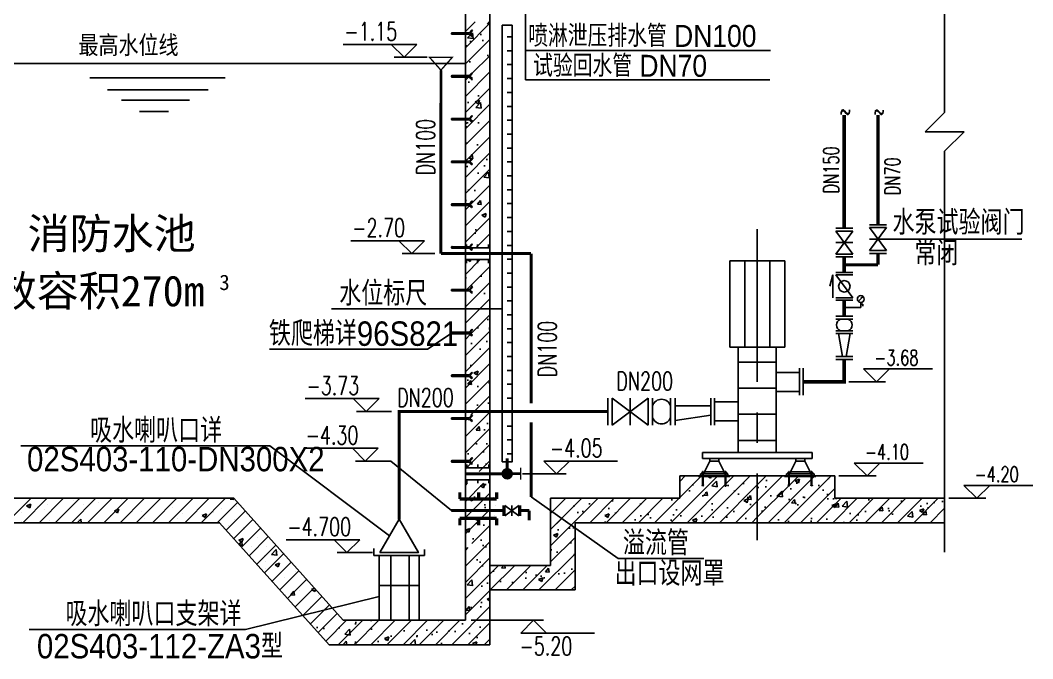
# Model space of a CAD drawing. Extents: x -1920 to 40080, y 2127 to 31827.
# Drawn here: x 19117 to 27404, y 21580 to 26805 of the extents above; entities that cross this region are included whole.
import ezdxf

# ---------------------------------------------------------------- set-up
doc = ezdxf.new("R2010")
doc.units = 0
doc.header["$LTSCALE"] = 1000
for name, pattern in [('ACAD_ISO04W100', [30.5, 24, -3, 0.5, -3]), ('ACAD_ISO05W100', [33, 24, -3, 0, -3, 0, -3]), ('CENTER', [2, 1.25, -0.25, 0.25, -0.25]), ('CONTINOUS', [0])]:
    doc.linetypes.add(name, pattern=pattern)
for name, color, linetype in [('-JJJ-DG', 3, 'Continuous'), ('0STXT标注', 3, 'Continuous'), ('0SX消火栓', 1, 'ACAD_ISO04W100'), ('0标高', 3, 'Continuous'), ('0管径', 2, 'Continuous'), ('0细线', 8, 'Continuous'), ('0附件', 2, 'Continuous'), ('AXIS_EV', 4, 'Continuous'), ('CENTER', 151, 'CENTER'), ('CTXT', 2, 'Continuous'), ('CXHS', 6, 'ACAD_ISO04W100'), ('CZP', 30, 'ACAD_ISO05W100'), ('PUB_TEXT', 7, 'Continuous'), ('W_FU', 7, 'Continuous'), ('WALL', 9, 'Continuous'), ('WP_G', 3, 'Continuous'), ('WP_G_PJ', 7, 'Continuous'), ('WP_P_PJ', 7, 'Continuous'), ('WW_PJ', 7, 'Continuous'), ('ZP', 7, 'Continuous')]:
    doc.layers.add(name, color=color, linetype=linetype)
doc.styles.add('BZ', font='romant.shx', dxfattribs={"width": 0.7, "bigfont": 'hztxt.shx'})
doc.styles.add('HZ', font='txt.shx', dxfattribs={"width": 0.6, "bigfont": 'hztxt.shx'})
doc.styles.add('ROMANT', font='romant.shx', dxfattribs={"width": 0.7, "height": 300})
doc.styles.get("Standard").update_dxf_attribs({"font": 'gbenor.shx', "bigfont": 'gbcbig.shx'})
doc.styles.add('TYDXXD', font='sltxt.shx', dxfattribs={"width": 0.8, "bigfont": 'hztxt.shx'})
doc.styles.add('TYHT', font='simhei.ttf', dxfattribs={"width": 0.7})
doc.styles.add('黑体', font='simhei.ttf')
pattern_1 = [(45, (-285279.71, -140524.85), (-66.29126, 66.29126), [])]
pattern_2 = [(50, (-285279.7, -140524.85), (358.6301, -31.37607), [37.5, -412.5]), (355, (-285279.7, -140524.85), (-69.37567, 376.09607), [30, -330]), (100.4514, (-285249.82, -140527.46), (289.2547, 344.71977), [31.8701, -350.57106]), (46.1842, (-285279.7, -140424.85), (533.6205, -82.7595), [56.25, -618.75]), (96.6356, (-285235.24, -140431.75), (467.33135, 487.0589), [47.80514, -525.8565]), (351.1842, (-285279.7, -140424.85), (467.331, 487.0593), [45, -495]), (21, (-285229.7, -140449.85), (298.45353, -201.30945), [37.5, -412.5]), (326, (-285229.7, -140449.85), (121.65767, 362.57502), [30, -330]), (71.4514, (-285204.83, -140466.62), (420.1113, 161.26525), [31.8701, -350.57106]), (37.5, (-285279.7, -140524.85), (6.079928, 166.446927), [0, -326, 0, -335, 0, -331.25]), (7.5, (-285279.7, -140524.85), (131.53477, 197.20586), [0, -191, 0, -318.5, 0, -126.25]), (327.5, (-285391.2, -140524.85), (266.91122, -11.277436), [0, -125, 0, -390, 0, -517.5]), (317.5, (-285441.2, -140524.85), (291.59308, 50.05249), [0, -162.5, 0, -259, 0, -367.5])]

# ---------------------------------------------------------------- blocks, each defined once
blk = doc.blocks.new('$PS017_1')
at = {"const_width": 15}
blk.add_lwpolyline([(-125, 500), (125, 500), (0, 359)], close=True, dxfattribs=at)
at = {"const_width": 30}
blk.add_lwpolyline([(0, 359), (0, 0)], dxfattribs=at)
for tag in ['UNIT', 'WHAT', 'SPEC']:
    blk.add_attdef(tag, (0, 0), '', height=0.001)

msp = doc.modelspace()

# ---------------------------------------------------------------- hatches: boundary and pattern name
h = msp.add_hatch()
h.set_pattern_fill('ANSI31', color=256, scale=750, style=0)
h.set_pattern_definition(pattern_1)
h.paths.add_polyline_path([(22960.2, 26792.1), (22760.2, 26792.1), (22760.2, 26702.1), (22791.3, 26702.1), (22812.4, 26725.9), (22819.4, 26718.9), (22796.9, 26695.7), (22818, 26678.1), (22810.3, 26671.8), (22791.3, 26689.6), (22760.2, 26689.6), (22760.2, 26352.1), (22791.3, 26352.1), (22812.4, 26375.9), (22819.4, 26368.9), (22796.9, 26345.7), (22818, 26328.1), (22810.3, 26321.8), (22791.3, 26339.6), (22760.2, 26339.6), (22760.2, 26002.1), (22791.3, 26002.1), (22812.4, 26025.9), (22819.4, 26018.9), (22796.9, 25995.7), (22818, 25978.1), (22810.3, 25971.8), (22791.3, 25989.6), (22760.2, 25989.6), (22760.2, 25652.1), (22791.3, 25652.1), (22812.4, 25675.9), (22819.4, 25668.9), (22796.9, 25645.7), (22818, 25628.1), (22810.3, 25621.8), (22791.3, 25639.6), (22760.2, 25639.6), (22760.2, 25302.1), (22791.3, 25302.1), (22812.4, 25325.9), (22819.4, 25318.9), (22796.9, 25295.7), (22818, 25278.1), (22810.3, 25271.8), (22791.3, 25289.6), (22760.2, 25289.6), (22760.2, 24952.1), (22791.3, 24952.1), (22812.4, 24975.9), (22819.4, 24968.9), (22796.9, 24945.7), (22800.5, 24942.7), (22960.2, 24942.7)])
h = msp.add_hatch()
h.set_pattern_fill('AR-CONC', color=256, scale=50, style=0)
h.set_pattern_definition(pattern_2)
h.paths.add_polyline_path([(22960.2, 26792.1), (22760.2, 26792.1), (22760.2, 26702.1), (22791.3, 26702.1), (22812.4, 26725.9), (22819.4, 26718.9), (22796.9, 26695.7), (22818, 26678.1), (22810.3, 26671.8), (22791.3, 26689.6), (22760.2, 26689.6), (22760.2, 26352.1), (22791.3, 26352.1), (22812.4, 26375.9), (22819.4, 26368.9), (22796.9, 26345.7), (22818, 26328.1), (22810.3, 26321.8), (22791.3, 26339.6), (22760.2, 26339.6), (22760.2, 26002.1), (22791.3, 26002.1), (22812.4, 26025.9), (22819.4, 26018.9), (22796.9, 25995.7), (22818, 25978.1), (22810.3, 25971.8), (22791.3, 25989.6), (22760.2, 25989.6), (22760.2, 25652.1), (22791.3, 25652.1), (22812.4, 25675.9), (22819.4, 25668.9), (22796.9, 25645.7), (22818, 25628.1), (22810.3, 25621.8), (22791.3, 25639.6), (22760.2, 25639.6), (22760.2, 25302.1), (22791.3, 25302.1), (22812.4, 25325.9), (22819.4, 25318.9), (22796.9, 25295.7), (22818, 25278.1), (22810.3, 25271.8), (22791.3, 25289.6), (22760.2, 25289.6), (22760.2, 24952.1), (22791.3, 24952.1), (22812.4, 24975.9), (22819.4, 24968.9), (22796.9, 24945.7), (22800.5, 24942.7), (22960.2, 24942.7)])
h = msp.add_hatch()
h.set_pattern_fill('ANSI31', color=256, scale=750, style=0)
h.set_pattern_definition(pattern_1)
h.paths.add_polyline_path([(22960.2, 24846.1), (22760.2, 24846.1), (22760.2, 24602.1), (22791.3, 24602.1), (22812.4, 24625.9), (22819.4, 24618.9), (22796.9, 24595.7), (22818, 24578.1), (22810.3, 24571.8), (22791.3, 24589.6), (22760.2, 24589.6), (22760.2, 24443.6), (22960.2, 24443.6)])
h = msp.add_hatch()
h.set_pattern_fill('AR-CONC', color=256, scale=50, style=0)
h.set_pattern_definition(pattern_2)
h.paths.add_polyline_path([(22960.2, 24846.1), (22760.2, 24846.1), (22760.2, 24602.1), (22791.3, 24602.1), (22812.4, 24625.9), (22819.4, 24618.9), (22796.9, 24595.7), (22818, 24578.1), (22810.3, 24571.8), (22791.3, 24589.6), (22760.2, 24589.6), (22760.2, 24443.6), (22960.2, 24443.6)])
h = msp.add_hatch()
h.set_pattern_fill('ANSI31', color=256, scale=750, style=0)
h.set_pattern_definition(pattern_1)
h.paths.add_polyline_path([(22960.2, 24443.6), (22760.2, 24443.6), (22760.2, 24252.1), (22791.3, 24252.1), (22812.4, 24275.9), (22819.4, 24268.9), (22796.9, 24245.7), (22818, 24228.1), (22810.3, 24221.8), (22791.3, 24239.6), (22760.2, 24239.6), (22760.2, 23902.1), (22791.3, 23902.1), (22812.4, 23925.9), (22819.4, 23918.9), (22796.9, 23895.7), (22818, 23878.1), (22810.3, 23871.8), (22791.3, 23889.6), (22760.2, 23889.6), (22760.2, 23575.9), (22812.4, 23575.9), (22812.4, 23575.9), (22812.4, 23575.9), (22960.2, 23575.9)])
h = msp.add_hatch()
h.set_pattern_fill('AR-CONC', color=256, scale=50, style=0)
h.set_pattern_definition(pattern_2)
h.paths.add_polyline_path([(22960.2, 24443.6), (22760.2, 24443.6), (22760.2, 24252.1), (22791.3, 24252.1), (22812.4, 24275.9), (22819.4, 24268.9), (22796.9, 24245.7), (22818, 24228.1), (22810.3, 24221.8), (22791.3, 24239.6), (22760.2, 24239.6), (22760.2, 23902.1), (22791.3, 23902.1), (22812.4, 23925.9), (22819.4, 23918.9), (22796.9, 23895.7), (22818, 23878.1), (22810.3, 23871.8), (22791.3, 23889.6), (22760.2, 23889.6), (22760.2, 23575.9), (22812.4, 23575.9), (22812.4, 23575.9), (22812.4, 23575.9), (22960.2, 23575.9)])
h = msp.add_hatch()
h.set_pattern_fill('ANSI31', color=256, scale=750, style=0)
h.set_pattern_definition(pattern_1)
h.paths.add_polyline_path([(22960.2, 23575.9), (22812.4, 23575.9), (22819.4, 23568.9), (22796.9, 23545.7), (22818, 23528.1), (22810.3, 23521.8), (22791.3, 23539.6), (22760.2, 23539.6), (22760.2, 23202.1), (22791.3, 23202.1), (22812.4, 23225.9), (22819.4, 23218.9), (22796.9, 23195.7), (22818, 23178.1), (22810.3, 23171.8), (22791.3, 23189.6), (22760.2, 23189.6), (22760.2, 23112.1), (22960.2, 23112.1)])
h = msp.add_hatch()
h.set_pattern_fill('AR-CONC', color=256, scale=50, style=0)
h.set_pattern_definition(pattern_2)
h.paths.add_polyline_path([(22960.2, 23575.9), (22812.4, 23575.9), (22819.4, 23568.9), (22796.9, 23545.7), (22818, 23528.1), (22810.3, 23521.8), (22791.3, 23539.6), (22760.2, 23539.6), (22760.2, 23202.1), (22791.3, 23202.1), (22812.4, 23225.9), (22819.4, 23218.9), (22796.9, 23195.7), (22818, 23178.1), (22810.3, 23171.8), (22791.3, 23189.6), (22760.2, 23189.6), (22760.2, 23112.1), (22960.2, 23112.1)])
h = msp.add_hatch()
h.set_pattern_fill('ANSI31', color=256, scale=750, style=0)
h.set_pattern_definition(pattern_1)
h.paths.add_polyline_path([(25149.2, 23075.9), (24909.3, 23075.9), (24909.3, 23075.7), (24892.4, 23075.7), (24892.4, 23002.2), (24898.2, 22997.6), (24896.2, 22994.1), (24890.6, 22998.6), (24884.5, 22993.7), (24882.3, 22997.3), (24887.4, 23001.4), (24887.4, 23072.4), (24707, 23072.4), (24707, 23001.4), (24712.1, 22997.3), (24709.9, 22993.7), (24703.8, 22998.6), (24698.2, 22994.1), (24696.2, 22997.6), (24702, 23002.2), (24702, 23075.7), (24684.8, 23075.7), (24684.8, 23075.9), (24514.7, 23075.9), (24514.7, 22893), (23457.8, 22893), (23457.8, 22616.6), (23657.8, 22419.6), (23657.8, 22693), (25149.2, 22693)])
h = msp.add_hatch()
h.set_pattern_fill('AR-CONC', color=256, scale=50, style=0)
h.set_pattern_definition(pattern_2)
h.paths.add_polyline_path([(25149.2, 23075.9), (24909.3, 23075.9), (24909.3, 23075.7), (24892.4, 23075.7), (24892.4, 23002.2), (24898.2, 22997.6), (24896.2, 22994.1), (24890.6, 22998.6), (24884.5, 22993.7), (24882.3, 22997.3), (24887.4, 23001.4), (24887.4, 23072.4), (24707, 23072.4), (24707, 23001.4), (24712.1, 22997.3), (24709.9, 22993.7), (24703.8, 22998.6), (24698.2, 22994.1), (24696.2, 22997.6), (24702, 23002.2), (24702, 23075.7), (24684.8, 23075.7), (24684.8, 23075.9), (24514.7, 23075.9), (24514.7, 22893), (23457.8, 22893), (23457.8, 22616.6), (23657.8, 22419.6), (23657.8, 22693), (25149.2, 22693)])
h = msp.add_hatch()
h.set_pattern_fill('ANSI31', color=256, scale=750, style=0)
h.set_pattern_definition(pattern_1)
h.paths.add_polyline_path([(26681.9, 22893), (26614.4, 22893), (25783.8, 22893), (25783.8, 23075.9), (25613.7, 23075.9), (25613.7, 23072.4), (25596.5, 23072.4), (25596.5, 23002.2), (25602.3, 22997.6), (25600.3, 22994.1), (25594.7, 22998.6), (25588.6, 22993.7), (25586.4, 22997.3), (25591.5, 23001.4), (25591.5, 23072.4), (25411, 23072.4), (25411, 23001.4), (25416.2, 22997.3), (25414, 22993.7), (25407.9, 22998.6), (25402.3, 22994.1), (25400.3, 22997.6), (25406.1, 23002.2), (25406.1, 23072.4), (25389.2, 23072.4), (25389.2, 23075.9), (25149.2, 23075.9), (25149.2, 22693), (26681.9, 22693)])
h = msp.add_hatch()
h.set_pattern_fill('AR-CONC', color=256, scale=50, style=0)
h.set_pattern_definition(pattern_2)
h.paths.add_polyline_path([(26681.9, 22893), (26614.4, 22893), (25783.8, 22893), (25783.8, 23075.9), (25613.7, 23075.9), (25613.7, 23072.4), (25596.5, 23072.4), (25596.5, 23002.2), (25602.3, 22997.6), (25600.3, 22994.1), (25594.7, 22998.6), (25588.6, 22993.7), (25586.4, 22997.3), (25591.5, 23001.4), (25591.5, 23072.4), (25411, 23072.4), (25411, 23001.4), (25416.2, 22997.3), (25414, 22993.7), (25407.9, 22998.6), (25402.3, 22994.1), (25400.3, 22997.6), (25406.1, 23002.2), (25406.1, 23072.4), (25389.2, 23072.4), (25389.2, 23075.9), (25149.2, 23075.9), (25149.2, 22693), (26681.9, 22693)])
h = msp.add_hatch()
h.set_pattern_fill('ANSI31', color=256, scale=750, style=0)
h.set_pattern_definition(pattern_1)
h.paths.add_polyline_path([(22960.2, 23015.6), (22760.2, 23015.6), (22760.2, 22852.1), (22790.5, 22852.1), (22811.6, 22875.9), (22818.6, 22868.9), (22796.1, 22845.7), (22817.2, 22828.1), (22809.4, 22821.8), (22790.5, 22839.6), (22760.2, 22839.6), (22760.2, 22502.1), (22789.7, 22502.1), (22810.7, 22525.9), (22817.8, 22518.9), (22795.3, 22495.7), (22816.4, 22478.1), (22808.6, 22471.8), (22789.7, 22489.6), (22760.2, 22489.6), (22760.2, 22152.1), (22788.8, 22152.1), (22809.9, 22175.9), (22816.9, 22168.9), (22794.4, 22145.7), (22815.5, 22128.1), (22807.8, 22121.8), (22788.8, 22139.6), (22760.2, 22139.6), (22760.2, 21895.1), (21760.2, 21895.1), (21715.3, 21945.1), (21501.8, 21854.3), (21644.7, 21695.1), (22960.2, 21695.1)])
h = msp.add_hatch()
h.set_pattern_fill('AR-CONC', color=256, scale=50, style=0)
h.set_pattern_definition(pattern_2)
h.paths.add_polyline_path([(22960.2, 23015.6), (22760.2, 23015.6), (22760.2, 22852.1), (22790.5, 22852.1), (22811.6, 22875.9), (22818.6, 22868.9), (22796.1, 22845.7), (22817.2, 22828.1), (22809.4, 22821.8), (22790.5, 22839.6), (22760.2, 22839.6), (22760.2, 22502.1), (22789.7, 22502.1), (22810.7, 22525.9), (22817.8, 22518.9), (22795.3, 22495.7), (22816.4, 22478.1), (22808.6, 22471.8), (22789.7, 22489.6), (22760.2, 22489.6), (22760.2, 22152.1), (22788.8, 22152.1), (22809.9, 22175.9), (22816.9, 22168.9), (22794.4, 22145.7), (22815.5, 22128.1), (22807.8, 22121.8), (22788.8, 22139.6), (22760.2, 22139.6), (22760.2, 21895.1), (21760.2, 21895.1), (21715.3, 21945.1), (21501.8, 21854.3), (21644.7, 21695.1), (22960.2, 21695.1)])
h = msp.add_hatch()
h.set_pattern_fill('ANSI31', color=256, scale=750, style=0)
h.set_pattern_definition(pattern_1)
h.paths.add_polyline_path([(23457.8, 22343.5), (22960.2, 22343.5), (22960.2, 22143.5), (23657.8, 22143.5), (23657.8, 22650.9), (23457.8, 22792)])
h = msp.add_hatch()
h.set_pattern_fill('AR-CONC', color=256, scale=50, style=0)
h.set_pattern_definition(pattern_2)
h.paths.add_polyline_path([(23457.8, 22343.5), (22960.2, 22343.5), (22960.2, 22143.5), (23657.8, 22143.5), (23657.8, 22650.9), (23457.8, 22792)])

# ---------------------------------------------------------------- linework, layer by layer
at = {"layer": '-JJJ-DG', "color": 2, "const_width": 13.5}
for points in [[(22770.1, 24971.9), (22770.1, 24942.7)], [(22770.1, 24942.7), (22950.1, 24942.7)], [(22860.1, 24971.9), (22860.1, 24942.7)], [(22950.1, 24971.9), (22950.1, 24942.7)], [(22770.1, 24816.9), (22770.1, 24846.1)], [(22770.1, 24846.1), (22950.1, 24846.1)], [(22860.1, 24816.9), (22860.1, 24846.1)], [(22950.1, 24816.9), (22950.1, 24846.1)], [(22772, 23170.5), (22772, 23141.2)], [(22952, 23141.2), (22772, 23141.2)], [(22862, 23170.5), (22862, 23141.2)], [(22952, 23170.5), (22952, 23141.2)], [(22772, 23015.5), (22772, 23044.7)], [(22952, 23044.7), (22772, 23044.7)], [(22862, 23015.5), (22862, 23044.7)], [(22952, 23015.5), (22952, 23044.7)]]:
    msp.add_lwpolyline(points, dxfattribs=at)
for p, q in [((26681.9, 26051.1), (26681.9, 28559.6)), ((26522.8, 25892), (26681.9, 26051.1)), ((26841, 25892), (26522.8, 25892)), ((26681.9, 25732.9), (26841, 25892)), ((26681.9, 22453.4), (26681.9, 25732.9)), ((22760.2, 24942.7), (22960.2, 24942.7)), ((22760.2, 24846.1), (22960.2, 24846.1)), ((25523.7, 23922.1), (25523.7, 23772.1)), ((22760.2, 23141.2), (22960.2, 23141.2)), ((22760.2, 23044.7), (22960.2, 23044.7)), ((19005.9, 22693), (19205.9, 22893)), ((19138.5, 22693), (19338.5, 22893)), ((19271.1, 22693), (19471.1, 22893)), ((19403.7, 22693), (19603.7, 22893)), ((19536.2, 22693), (19736.2, 22893)), ((19552.2, 22878.8), (19552.2, 22878.8)), ((19603.7, 22883.7), (19603.7, 22883.7)), ((19668.8, 22693), (19868.8, 22893)), ((19801.4, 22693), (20001.4, 22893)), ((19934, 22693), (20134, 22893)), ((19947.1, 22883), (19947.1, 22883)), ((20066.6, 22693), (20266.6, 22893)), ((20199.1, 22693), (20399.1, 22893)), ((20331.7, 22693), (20531.7, 22893)), ((20464.3, 22693), (20664.3, 22893)), ((20596.9, 22693), (20796.9, 22893)), ((20835.7, 22887.1), (20840.6, 22893)), ((20835.7, 22887.1), (20865.6, 22884.5)), ((20865.7, 22884.3), (20864.1, 22893)), ((19169.8, 22831.8), (19204.8, 22845.2)), ((19169.8, 22831.8), (19194.7, 22815)), ((19194.8, 22814.8), (19204.9, 22845)), ((19260.6, 22828.8), (19260.6, 22828.8)), ((19316.7, 22800), (19316.7, 22800)), ((19344.1, 22846.2), (19344.1, 22846.2)), ((19632.5, 22841.6), (19632.5, 22841.6)), ((19757.7, 22858), (19757.7, 22858)), ((19888.4, 22791.8), (19923.4, 22805.2)), ((19888.4, 22791.8), (19913.2, 22775)), ((19913.4, 22774.7), (19923.5, 22805)), ((20366.6, 22821.9), (20366.6, 22821.9)), ((20623.3, 22857.1), (20623.3, 22857.1)), ((20729.5, 22693), (20895.1, 22858.6)), ((20761.6, 22810.3), (20761.6, 22810.3)), ((20802.4, 22633.3), (20957.8, 22788.7)), ((20886.8, 22826.8), (20886.8, 22826.8)), ((19127.4, 22775.1), (19127.4, 22775.1)), ((19353.4, 22708.7), (19353.4, 22708.7)), ((19583.8, 22693), (19611.9, 22722.2)), ((19597.7, 22717.2), (19597.7, 22717.2)), ((19615.4, 22693), (19612, 22722)), ((19854.4, 22752.4), (19854.4, 22752.4)), ((20106.9, 22784.4), (20106.9, 22784.4)), ((20131.3, 22727.3), (20131.3, 22727.3)), ((20256.5, 22743.8), (20256.5, 22743.8)), ((20406.4, 22730.7), (20406.4, 22730.7)), ((20445.8, 22768.7), (20445.8, 22768.7)), ((20606.9, 22751.7), (20641.9, 22765.2)), ((20606.9, 22751.7), (20631.8, 22734.9)), ((20631.9, 22734.7), (20642.1, 22764.9)), ((20698, 22780.7), (20698, 22780.7)), ((20865.1, 22563.4), (21020.6, 22718.9)), ((20869.8, 22722.7), (20869.8, 22722.7)), ((19132.9, 22693), (19136, 22696.6)), ((19136.8, 22693), (19136.1, 22696.4)), ((19620.3, 22697.4), (19620.3, 22697.4)), ((20817.8, 22670.9), (20817.8, 22670.9)), ((20927.8, 22493.5), (21083.3, 22649)), ((20944.6, 22654.5), (20944.6, 22654.5)), ((20954.8, 22641), (20954.8, 22641)), ((20905.4, 22550.4), (20940.4, 22563.8)), ((20905.4, 22550.4), (20930.3, 22533.6)), ((20908.5, 22515.1), (20929.2, 22539.8)), ((20935.1, 22508.2), (20929.3, 22539.5)), ((20930.4, 22533.4), (20940.5, 22563.6)), ((20990.5, 22423.7), (21146, 22579.2)), ((21060.3, 22573.8), (21060.3, 22573.8)), ((21123.4, 22593.7), (21123.4, 22593.7)), ((20912.7, 22510.4), (20934.9, 22508.4)), ((21008.7, 22495.9), (21008.7, 22495.9)), ((21053.3, 22353.8), (21208.7, 22509.3)), ((21128.8, 22498.9), (21128.8, 22498.9)), ((21173.8, 22433.4), (21212.7, 22474)), ((21218.4, 22426.3), (21212.8, 22473.7)), ((22012.1, 22481.4), (22012.1, 22426.3)), ((22425.6, 22426.3), (22425.6, 22473.1)), ((21116, 22284), (21271.5, 22439.4)), ((21117.4, 22427.3), (21117.4, 22427.3)), ((21122.3, 22375.6), (21122.3, 22375.6)), ((21173.8, 22433.4), (21218.2, 22426.5)), ((22012.1, 22426.3), (22425.6, 22426.3)), ((22053.5, 22426.3), (22053.5, 21895.1)), ((22150, 22426.3), (22150, 21895.1)), ((22301.6, 22426.3), (22301.6, 21895.1)), ((22381.5, 22426.3), (22381.5, 21895.1)), ((21122.5, 22318.2), (21122.5, 22318.2)), ((21178.7, 22214.1), (21334.2, 22369.6)), ((21203.8, 22349.1), (21238.8, 22362.5)), ((21203.8, 22349.1), (21228.7, 22332.3)), ((21228.8, 22332.1), (21239, 22362.3)), ((21241.4, 22144.3), (21396.9, 22299.7)), ((21311.8, 22343.1), (21311.8, 22343.1)), ((21368, 22296), (21368, 22296)), ((21279.7, 22247.7), (21279.7, 22247.7)), ((21304.2, 22074.4), (21459.6, 22229.9)), ((21333.1, 22103.6), (21357.2, 22132.3)), ((21363.1, 22100.7), (21357.3, 22132.1)), ((21361.9, 22129.6), (21361.9, 22129.6)), ((21366.9, 22004.6), (21522.4, 22160)), ((21399.5, 22137.9), (21399.5, 22137.9)), ((21496.1, 22187.5), (21496.1, 22187.5)), ((21502.3, 22147.8), (21525.4, 22156.7)), ((21502.3, 22147.8), (21527.2, 22131)), ((21527.3, 22130.8), (21533.1, 22148.1)), ((22053.5, 22178.4), (22381.5, 22178.4)), ((21291.8, 22108.8), (21291.8, 22108.8)), ((21333.1, 22103.6), (21362.9, 22101)), ((21397.2, 22041.6), (21397.2, 22041.6)), ((21429.6, 21934.7), (21585.1, 22090.2)), ((21558.7, 22097.5), (21558.7, 22097.5)), ((21489.7, 22006.7), (21489.7, 22006.7)), ((21492.4, 21864.8), (21647.8, 22020.3)), ((21590.4, 21962.9), (21590.4, 21962.9)), ((21608.4, 21995.1), (21608.4, 21995.1)), ((21697.7, 21937.6), (21710.5, 21950.4))]:
    msp.add_line(p, q)
at = {"const_width": 46.9}
msp.add_lwpolyline([(23079.2, 23093.7, -1), (23126.1, 23093.7, -1)], format="xyb", close=True, dxfattribs=at)
for points, const_width in [([(23213.3, 23045), (23213.3, 23142.5)], 11.2), ([(23102.6, 23093.7), (23213.3, 23093.7)], 22.5)]:
    msp.add_lwpolyline(points, dxfattribs=dict(const_width=const_width))
msp.add_lwpolyline([(22061.4, 22449.2), (22375.8, 22449.2), (22218.6, 22721.5)], close=True)
at = {"layer": '0STXT标注', "color": 9}
for p, q in [((23253.1, 27241.2), (23253.1, 26316.5)), ((25257.1, 26558.5), (23253.1, 26558.5)), ((25251.4, 26316.5), (23253.1, 26316.5)), ((26207.8, 25014.2, 0), (27313.7, 25014.2, 0)), ((21665.6, 24443.6), (23061.5, 24443.6)), ((22651.3, 24245.9), (22449.3, 24113.8)), ((22449.3, 24113.8), (21156, 24113.8)), ((19122.6, 23321.8), (21160, 23321.8)), ((21160, 23321.8), (22140, 22585.4)), ((24011.1, 22401.6), (23298.2, 22904.6)), ((24011.1, 22401.6), (24710.7, 22401.6)), ((20961.3, 21820.7), (22053.5, 22089)), ((19191.7, 21820.7), (20961.3, 21820.7))]:
    msp.add_line(p, q, dxfattribs=at)
at = {"layer": '0SX消火栓', "linetype": 'Continuous', "ltscale": 0.04, "extrusion": (1.4405e-10, -1.09487e-09, 1), "const_width": 25, "elevation": 0}
for points in [[(23070.3, 22793), (22646.2, 22793)], [(23282.4, 22793), (23211.5, 22793)], [(23282.4, 22793), (23282.4, 22712)]]:
    msp.add_lwpolyline(points, dxfattribs=at)
at = {"layer": '0标高', "color": 2, "linetype": 'Continuous'}
for p, q in [((22363.4, 26607.4, 0), (21759, 26607.4, 0)), ((22258.1, 26502, 0), (22152.7, 26607.4, 0)), ((22258.1, 26502, 0), (22363.4, 26607.4, 0)), ((22427.1, 25000.5, 0), (21822.7, 25000.5, 0)), ((22321.7, 24895.2, 0), (22216.4, 25000.5, 0)), ((22321.7, 24895.2, 0), (22427.1, 25000.5, 0)), ((26019.5, 23952.5, 0), (26582.7, 23952.5, 0)), ((26124.8, 23847.1, 0), (26019.5, 23952.5, 0)), ((26124.8, 23847.1, 0), (26230.2, 23952.5, 0)), ((22053.9, 23708.4, 0), (21449.5, 23708.4, 0)), ((21948.5, 23603.1, 0), (21843.2, 23708.4, 0)), ((21948.5, 23603.1, 0), (22053.9, 23708.4, 0)), ((22046.8, 23303.5, 0), (21442.4, 23303.5, 0)), ((21941.5, 23198.2, 0), (21836.1, 23303.5, 0)), ((21941.5, 23198.2, 0), (22046.8, 23303.5, 0)), ((23401.2, 23198.3, 0), (24005.6, 23198.3, 0)), ((23506.5, 23093, 0), (23401.2, 23198.3, 0)), ((23506.5, 23093, 0), (23611.9, 23198.3, 0)), ((26047.6, 23075.9, 0), (25942.2, 23181.2, 0)), ((25942.2, 23181.2, 0), (26505.4, 23181.2, 0)), ((26047.6, 23075.9, 0), (26152.9, 23181.2, 0)), ((26840.3, 22998.3, 0), (27403.5, 22998.3, 0)), ((26945.7, 22893, 0), (26840.3, 22998.3, 0)), ((26945.7, 22893, 0), (27051, 22998.3, 0)), ((21896.7, 22554.6, 0), (21292.3, 22554.6, 0)), ((21791.3, 22449.3, 0), (21686, 22554.6, 0)), ((21791.3, 22449.3, 0), (21896.7, 22554.6, 0)), ((23318.6, 21895.1, 0), (23213.2, 21789.8, 0)), ((23318.6, 21895.1, 0), (23423.9, 21789.8, 0)), ((23213.2, 21789.8, 0), (23817.6, 21789.8, 0))]:
    msp.add_line(p, q, dxfattribs=at)
at = {"layer": '0标高', "color": 9}
for p, q in [((22447.3, 26502, 0), (22178.4, 26502, 0)), ((22510.9, 24895.2, 0), (22242, 24895.2, 0)), ((22156.9, 23603.1), (21868.8, 23603.1, 0)), ((22149.9, 23198.2, 0), (21861.8, 23198.2, 0)), ((22149.9, 23198.2, 0), (22646.2, 22793, 0)), ((23228, 23093), (23586.3, 23093, 0)), ((21999.7, 22449.2), (21711.6, 22449.2, 0)), ((22807.1, 21895.1), (23398.3, 21895.1, 0))]:
    msp.add_line(p, q, dxfattribs=at)
at = {"layer": '0管径', "color": 9}
msp.add_point((26137.3, 25203.5, 0), dxfattribs=at)
at = {"layer": '0细线'}
msp.add_line((18025.6, 26452), (22760.2, 26452), dxfattribs=at)
at = {"layer": '0细线', "linetype": 'ByBlock'}
for p, q in [((26198.6, 23847.1, 0), (25898.9, 23847.1, 0)), ((26121.4, 23075.9, 0), (25817.5, 23075.9, 0)), ((27019.5, 22893, 0), (26715.6, 22893, 0))]:
    msp.add_line(p, q, dxfattribs=at)
at = {"layer": '0附件', "linetype": 'ByBlock'}
for p, q in [((23925, 23492.8, 0), (23925, 23713.3, 0)), ((23961.8, 23713.3, 0), (23961.8, 23492.8)), ((24255.8, 23713.3, 0), (23961.8, 23492.8)), ((24255.8, 23492.8, 0), (23961.8, 23713.3, 0)), ((24108.8, 23492.8, 0), (24108.8, 23713.3, 0)), ((24255.8, 23492.8, 0), (24255.8, 23713.3, 0)), ((24292.5, 23492.8, 0), (24292.5, 23713.3, 0)), ((24439.6, 23713.3, 0), (24439.6, 23492.8, 0)), ((24476.4, 23492.8, 0), (24476.4, 23713.3, 0)), ((24770.4, 23713.3, 0), (24770.4, 23492.8, 0)), ((24799.8, 23713.3, 0), (24799.8, 23492.8, 0)), ((24476.4, 23649.8, 0), (24770.4, 23649.8, 0)), ((24799.8, 23514.9, 0), (24799.8, 23691.3, 0)), ((24476.4, 23530.8, 0), (24769.5, 23572.2, 0))]:
    msp.add_line(p, q, dxfattribs=at)
at = {"layer": '0附件', "color": 60, "linetype": 'ByBlock'}
for p, q in [((23070.3, 22835.3, 0), (23070.3, 22750.6, 0)), ((23197.3, 22835.3, 0), (23084.4, 22750.6, 0)), ((23197.3, 22750.6, 0), (23084.4, 22835.3, 0)), ((23084.4, 22750.6, 0), (23084.4, 22835.3, 0)), ((23140.9, 22835.3, 0), (23140.9, 22750.6, 0)), ((23197.3, 22835.3, 0), (23197.3, 22750.6, 0)), ((23211.5, 22835.3, 0), (23211.5, 22750.6, 0))]:
    msp.add_line(p, q, dxfattribs=at)
at = {"layer": '0附件', "linetype": 'ByBlock'}
for centre, start, end in [((24366.1, 23625.9, 0), 18.90179, 161.09868), ((24366.1, 23580.2, 0), 198.90179, 341.09868)]:
    msp.add_arc(centre, 77.7, start, end, dxfattribs=at)
at = {"layer": 'AXIS_EV'}
for p, q in [((22760.2, 28241.3), (22760.2, 21895.1)), ((22960.2, 28241.3), (22960.2, 21695.1)), ((22791.3, 26702.1), (22652.1, 26702.1)), ((22791.3, 26689.6), (22652.1, 26689.6)), ((22791.3, 26702.1), (22812.4, 26725.9)), ((22810.3, 26671.8), (22791.3, 26689.6)), ((22819.4, 26718.9), (22796.9, 26695.7)), ((22796.9, 26695.7), (22818, 26678.1)), ((22812.4, 26725.9), (22819.4, 26718.9)), ((22818, 26678.1), (22810.3, 26671.8)), ((22791.3, 26352.1), (22652.1, 26352.1)), ((22791.3, 26352.1), (22812.4, 26375.9)), ((22819.4, 26368.9), (22796.9, 26345.7)), ((22812.4, 26375.9), (22819.4, 26368.9)), ((22791.3, 26339.6), (22652.1, 26339.6)), ((22810.3, 26321.8), (22791.3, 26339.6)), ((22796.9, 26345.7), (22818, 26328.1)), ((22818, 26328.1), (22810.3, 26321.8)), ((22791.3, 26002.1), (22812.4, 26025.9)), ((22819.4, 26018.9), (22796.9, 25995.7)), ((22812.4, 26025.9), (22819.4, 26018.9)), ((22791.3, 26002.1), (22652.1, 26002.1)), ((22791.3, 25989.6), (22652.1, 25989.6)), ((22810.3, 25971.8), (22791.3, 25989.6)), ((22796.9, 25995.7), (22818, 25978.1)), ((22818, 25978.1), (22810.3, 25971.8)), ((22791.3, 25652.1), (22652.1, 25652.1)), ((22791.3, 25639.6), (22652.1, 25639.6)), ((22791.3, 25652.1), (22812.4, 25675.9)), ((22810.3, 25621.8), (22791.3, 25639.6)), ((22819.4, 25668.9), (22796.9, 25645.7)), ((22796.9, 25645.7), (22818, 25628.1)), ((22818, 25628.1), (22810.3, 25621.8)), ((22812.4, 25675.9), (22819.4, 25668.9)), ((22791.3, 25302.1), (22652.1, 25302.1)), ((22791.3, 25289.6), (22652.1, 25289.6)), ((22791.3, 25302.1), (22812.4, 25325.9)), ((22810.3, 25271.8), (22791.3, 25289.6)), ((22819.4, 25318.9), (22796.9, 25295.7)), ((22796.9, 25295.7), (22818, 25278.1)), ((22818, 25278.1), (22810.3, 25271.8)), ((22812.4, 25325.9), (22819.4, 25318.9)), ((22791.3, 24952.1), (22652.1, 24952.1)), ((22791.3, 24952.1), (22812.4, 24975.9)), ((22819.4, 24968.9), (22796.9, 24945.7)), ((22796.9, 24945.7), (22818, 24928.1)), ((22812.4, 24975.9), (22819.4, 24968.9)), ((22791.3, 24939.6), (22652.1, 24939.6)), ((22810.3, 24921.8), (22791.3, 24939.6)), ((22818, 24928.1), (22810.3, 24921.8)), ((22813.6, 24928.9), (22813.6, 24928.9)), ((22791.3, 24602.1), (22812.4, 24625.9)), ((22819.4, 24618.9), (22796.9, 24595.7)), ((22812.4, 24625.9), (22819.4, 24618.9)), ((22791.3, 24602.1), (22652.1, 24602.1)), ((22791.3, 24589.6), (22652.1, 24589.6)), ((22810.3, 24571.8), (22791.3, 24589.6)), ((22796.9, 24595.7), (22818, 24578.1)), ((22818, 24578.1), (22810.3, 24571.8)), ((22791.3, 24252.1), (22652.1, 24252.1)), ((22791.3, 24239.6), (22652.1, 24239.6)), ((22791.3, 24252.1), (22812.4, 24275.9)), ((22810.3, 24221.8), (22791.3, 24239.6)), ((22819.4, 24268.9), (22796.9, 24245.7)), ((22796.9, 24245.7), (22818, 24228.1)), ((22818, 24228.1), (22810.3, 24221.8)), ((22812.4, 24275.9), (22819.4, 24268.9)), ((22791.3, 23902.1), (22652.1, 23902.1)), ((22791.3, 23889.6), (22652.1, 23889.6)), ((22791.3, 23902.1), (22812.4, 23925.9)), ((22810.3, 23871.8), (22791.3, 23889.6)), ((22819.4, 23918.9), (22796.9, 23895.7)), ((22796.9, 23895.7), (22818, 23878.1)), ((22818, 23878.1), (22810.3, 23871.8)), ((22812.4, 23925.9), (22819.4, 23918.9)), ((22791.3, 23552.1), (22652.1, 23552.1)), ((22791.3, 23539.6), (22652.1, 23539.6)), ((22791.3, 23552.1), (22812.4, 23575.9)), ((22810.3, 23521.8), (22791.3, 23539.6)), ((22819.4, 23568.9), (22796.9, 23545.7)), ((22796.9, 23545.7), (22818, 23528.1)), ((22812.4, 23575.9), (22819.4, 23568.9)), ((22818, 23528.1), (22810.3, 23521.8)), ((22791.3, 23202.1), (22652.1, 23202.1)), ((22791.3, 23202.1), (22812.4, 23225.9)), ((22819.4, 23218.9), (22796.9, 23195.7)), ((22812.4, 23225.9), (22819.4, 23218.9)), ((22791.3, 23189.6), (22652.1, 23189.6)), ((22810.3, 23171.8), (22791.3, 23189.6)), ((22796.9, 23195.7), (22818, 23178.1)), ((22818, 23178.1), (22810.3, 23171.8)), ((24514.7, 23075.9), (25783.8, 23075.9)), ((24514.7, 22893), (24514.7, 23075.9)), ((25783.8, 23075.9), (25783.8, 22893)), ((22809.4, 22871.8), (22790.5, 22889.6)), ((22796.1, 22895.7), (22817.2, 22878.1)), ((22817.2, 22878.1), (22809.4, 22871.8)), ((23457.8, 22893), (23457.8, 22343.5)), ((23457.8, 22893), (24514.7, 22893)), ((25783.8, 22893), (26681.9, 22893)), ((23657.8, 22693), (23657.8, 22143.5)), ((23657.8, 22693), (26681.9, 22693)), ((22960.2, 22343.5), (23457.8, 22343.5)), ((22960.2, 22143.5), (23657.8, 22143.5)), ((21760.2, 21895.1), (22760.2, 21895.1)), ((21644.7, 21695.1), (22960.2, 21695.1))]:
    msp.add_line(p, q, dxfattribs=at)
for points in [[(22960.2, 28441.3), (16737.7, 28441.3), (16737.7, 22693), (20748.8, 22693), (21644.7, 21695.1)], [(22760.2, 28241.3), (16937.7, 28241.3), (16937.7, 22893), (20864.2, 22893), (21760.2, 21895.1)]]:
    msp.add_lwpolyline(points, dxfattribs=at)
for centre, start, end in [((22652.1, 26695.9), 90, 270), ((22652.9, 26695.9), 270, 90), ((22652.1, 26345.9), 90, 270), ((22652.9, 26345.9), 270, 90), ((22652.1, 25995.9), 90, 270), ((22652.9, 25995.9), 270, 90), ((22652.1, 25645.9), 90, 270), ((22652.9, 25645.9), 270, 90), ((22652.1, 25295.9), 90, 270), ((22652.9, 25295.9), 270, 90), ((22652.1, 24945.9), 90, 270), ((22652.9, 24945.9), 270, 90), ((22652.1, 24595.9), 90, 270), ((22652.9, 24595.9), 270, 90), ((22652.1, 24245.9), 90, 270), ((22652.9, 24245.9), 270, 90), ((22652.1, 23895.9), 90, 270), ((22652.9, 23895.9), 270, 90), ((22652.1, 23545.9), 90, 270), ((22652.9, 23545.9), 270, 90), ((22652.1, 23195.9), 90, 270), ((22652.9, 23195.9), 270, 90)]:
    msp.add_arc(centre, 6.25, start, end, dxfattribs=at)
at = {"layer": 'CENTER'}
msp.add_line((25149.2, 25096.5), (25149.2, 22549.5), dxfattribs=at)
at = {"layer": 'CXHS', "color": 4, "linetype": 'ByBlock'}
for p, q in [((26207.8, 25131.8, 0), (26066.7, 25131.8, 0)), ((26207.8, 25108.3, 0), (26066.7, 25108.3, 0)), ((26066.7, 25108.3, 0), (26207.8, 24920.1, 0)), ((26207.8, 25108.3, 0), (26066.7, 24920.1, 0)), ((26207.8, 25014.2, 0), (26066.7, 25014.2, 0)), ((26066.7, 24920.1, 0), (26207.8, 24920.1, 0)), ((26207.8, 24896.6, 0), (26066.7, 24896.6, 0))]:
    msp.add_line(p, q, dxfattribs=at)
at = {"layer": 'CXHS', "color": 4, "linetype": 'ByBlock', "extrusion": (1.44019e-10, -1.09487e-09, 1), "const_width": 25, "elevation": 0}
for points in [[(26137.3, 25131.8), (26137.3, 26028.4)], [(26137.3, 24804.3), (26137.3, 24896.6)], [(25861.3, 24804.3), (26137.3, 24804.3)]]:
    msp.add_lwpolyline(points, dxfattribs=at)
at = {"layer": 'CZP', "color": 3, "linetype": 'ByBlock'}
for p, q in [((25931.8, 25102.9, 0), (25790.7, 25102.9, 0)), ((25790.7, 25079.4, 0), (25931.8, 25079.4, 0)), ((25931.8, 24891.2, 0), (25790.7, 25079.4, 0)), ((25931.8, 25079.4, 0), (25790.7, 24891.2, 0)), ((25931.8, 24985.3, 0), (25790.7, 24985.3, 0)), ((25931.8, 24891.2, 0), (25790.7, 24891.2, 0)), ((25790.7, 24867.7, 0), (25931.8, 24867.7, 0)), ((25767.2, 24721.8, 0), (25743.7, 24627.7, 0)), ((25767.2, 24533.6, 0), (25767.2, 24721.8, 0)), ((25790.7, 24741, 0), (25931.8, 24741, 0)), ((25790.7, 24721.8, 0), (25931.8, 24533.6, 0)), ((25931.8, 24721.8, 0), (25790.7, 24721.8, 0)), ((25790.7, 24533.6, 0), (25931.8, 24533.6, 0)), ((25981, 24508, 0), (26011, 24538, 0)), ((26011, 24538, 0), (25996.9, 24531, 0)), ((25931.8, 24514.4, 0), (25790.7, 24514.4, 0)), ((25996.4, 24455.2, 0), (25861.1, 24455.2, 0)), ((25996.4, 24495.1, 0), (25996.4, 24455.2, 0)), ((25996.4, 24481, 0), (26012, 24481, 0)), ((26012, 24481, 0), (26012, 24465.6, 0)), ((25790.7, 24382.4, 0), (25931.8, 24382.4, 0)), ((25931.8, 24358.9, 0), (25790.7, 24358.9, 0)), ((25790.7, 24264.7, 0), (25931.8, 24264.7, 0)), ((25931.8, 24241.1, 0), (25790.7, 24241.1, 0)), ((25845.3, 24053, 0), (25814.2, 24241.1, 0)), ((25908.3, 24241.1, 0), (25876.7, 24053, 0)), ((25790.7, 24053, 0), (25931.8, 24053, 0)), ((25931.8, 24029.5, 0), (25790.7, 24029.5, 0))]:
    msp.add_line(p, q, dxfattribs=at)
at = {"layer": 'CZP', "color": 3, "linetype": 'Continuous', "ltscale": 0.1, "extrusion": (1.4405e-10, -1.09487e-09, 1), "const_width": 30, "elevation": 0}
for points in [[(25861, 25102.9), (25861, 26028.4)], [(25861.3, 24741), (25861.3, 24867.7)], [(25861.3, 24382.4), (25861.3, 24514.4)], [(25523.7, 23847.1), (25861, 23847.1), (25861, 24029.5)]]:
    msp.add_lwpolyline(points, dxfattribs=at)
at = {"layer": 'CZP', "color": 3, "linetype": 'ByBlock'}
for centre, radius in [((25861.3, 24627.7, 0), 47), ((25996.4, 24523.3, 0), 28.2)]:
    msp.add_circle(centre, radius, dxfattribs=at)
for centre, start, end in [((25846.6, 24311.7, 0), 108.90076, 251.09765), ((25875.9, 24311.7, 0), 288.90076, 71.09765)]:
    msp.add_arc(centre, 49.7, start, end, dxfattribs=at)
at = {"layer": 'W_FU', "extrusion": (1.4405e-10, -1.09487e-09, 1), "const_width": 26.2, "elevation": 0}
for points in [[(22714.9, 22886.7), (22714.9, 22943)], [(22714.9, 22886.7), (23015.6, 22886.7)], [(22868.7, 22886.7), (22868.7, 22943)], [(23015.6, 22886.7), (23015.6, 22943)], [(22714.9, 22728.7), (22714.9, 22672.5)], [(22714.9, 22728.7), (23015.6, 22728.7)], [(22868.7, 22728.7), (22868.7, 22672.5)], [(23015.6, 22728.7), (23015.6, 22672.5)]]:
    msp.add_lwpolyline(points, dxfattribs=at)
at = {"layer": 'WALL', "linetype": 'ByBlock'}
for p, q in [((19688.1, 26332.6), (20794.2, 26332.6)), ((19830.9, 26236.2), (20656.6, 26236.2)), ((19947, 26150.8), (20501.7, 26150.8)), ((20092.3, 26058.4), (20330, 26058.4))]:
    msp.add_line(p, q, dxfattribs=at)
at = {"layer": 'WALL', "color": 9, "ltscale": 500}
for p, q in [((22987.8, 22903.7, 0), (22987.8, 22903.7, 0)), ((23009.5, 22836, 0), (23009.5, 22836, 0)), ((22793.8, 22757.6, 0), (22793.8, 22757.6, 0)), ((22872.3, 22710, 0), (22838.3, 22721.5, 0)), ((22852.9, 22682, 0), (22871.7, 22710, 0)), ((22997.1, 22750.4, 0), (22997.1, 22750.4, 0))]:
    msp.add_line(p, q, dxfattribs=at)
at = {"layer": 'WP_G', "const_width": 25}
for points in [[(22560.2, 26127), (22560.2, 24895.2)], [(22560.2, 24895.2), (23298.2, 24895.2)], [(23298.2, 24895.2), (23298.2, 23669.3)], [(23925, 23603.1), (22218.6, 23603.1), (22218.6, 22721.5)], [(23298.2, 23513.4), (23298.2, 22904.6)]]:
    msp.add_lwpolyline(points, dxfattribs=at)
at = {"layer": 'WP_G_PJ'}
for p, q in [((25047.5, 24835.2, -0.6), (25047.5, 24129.8, -0.6)), ((25149.2, 24835.2, -0.6), (25149.2, 24129.8, -0.6)), ((25251, 24835.2, -0.6), (25251, 24129.8, -0.6)), ((24993.7, 24129.8, -0.6), (24993.7, 23268.3, -0.6)), ((25304.8, 24129.8, -0.6), (25304.8, 23268.3, -0.6)), ((24993.7, 24007.6, -0.6), (25304.8, 24007.6, -0.6)), ((25494.3, 23921.9, 0.6), (25304.8, 23921.9, 0.6)), ((24993.7, 23794, -0.6), (25304.8, 23794, -0.6)), ((25494.3, 23765.9, 0.6), (25304.8, 23765.9, 0.6)), ((24993.7, 23682.7), (24799.8, 23682.7)), ((24993.7, 23580.3, -0.6), (25304.8, 23580.3, -0.6)), ((24993.7, 23526.7), (24799.8, 23526.7)), ((25304.8, 23366.7, -0.6), (24993.7, 23366.7, -0.6)), ((25598.6, 23268.3, -0.6), (24699.9, 23268.3, -0.6)), ((24699.9, 23268.3), (24699.9, 23218.3)), ((25598.6, 23218.3, -0.6), (24699.9, 23218.3, -0.6)), ((24759.7, 23218.3, -0.6), (24759.7, 23196.8, -0.6)), ((24759.7, 23218.3, -0.6), (24759.7, 23196.8, -0.6)), ((24834.4, 23218.3, -0.6), (24834.4, 23196.8, -0.6)), ((24834.4, 23218.3, -0.6), (24834.4, 23196.8, -0.6)), ((24834.5, 23196.8, -0.6), (24834.5, 23218.3, -0.6)), ((24834.5, 23196.8, -0.6), (24834.5, 23218.3, -0.6)), ((25463.9, 23196.8, -0.6), (25463.9, 23218.3, -0.6)), ((25463.9, 23196.8, -0.6), (25463.9, 23218.3, -0.6)), ((25464, 23218.3, -0.6), (25464, 23196.8, -0.6)), ((25464, 23218.3, -0.6), (25464, 23196.8, -0.6)), ((25538.8, 23218.3, -0.6), (25538.8, 23196.8, -0.6)), ((25538.8, 23218.3, -0.6), (25538.8, 23196.8, -0.6)), ((25598.6, 23268.3), (25598.6, 23218.3)), ((24759.7, 23196.8, -0.6), (24717, 23108.8, -0.6)), ((24759.7, 23196.8, -0.6), (24717, 23108.8, -0.6)), ((24759.7, 23196.8, -0.6), (24834.5, 23196.8, -0.6)), ((24759.7, 23196.8, -0.6), (24834.5, 23196.8, -0.6)), ((24834.4, 23196.8, -0.6), (24877.1, 23108.8, -0.6)), ((24834.4, 23196.8, -0.6), (24877.1, 23108.8, -0.6)), ((25464, 23196.8, -0.6), (25421.3, 23108.8, -0.6)), ((25464, 23196.8, -0.6), (25421.3, 23108.8, -0.6)), ((25538.8, 23196.8, -0.6), (25463.9, 23196.8, -0.6)), ((25538.8, 23196.8, -0.6), (25463.9, 23196.8, -0.6)), ((25538.8, 23196.8, -0.6), (25581.5, 23108.8, -0.6)), ((25538.8, 23196.8, -0.6), (25581.5, 23108.8, -0.6)), ((24668.9, 23072.4, -0.6), (24925.3, 23072.4, -0.6)), ((24684.8, 23093, -0.6), (24909.3, 23093, -0.6)), ((24684.8, 23093, -0.6), (24909.3, 23093, -0.6)), ((24684.8, 23093, -0.6), (24684.8, 23075.7, -0.6)), ((24684.8, 23075.7, -0.6), (24909.3, 23075.7, -0.6)), ((24694.6, 23104.7, -0.6), (24714.4, 23104.7, -0.6)), ((24694.6, 23104.7, -0.6), (24694.6, 23093.3, -0.6)), ((24702, 23113.6, -0.6), (24707, 23113.6, -0.6)), ((24702, 23113.6, -0.6), (24702, 23002.2, -0.6)), ((24707, 23113.6, -0.6), (24707, 23001.2, -0.6)), ((24714.4, 23104.7, -0.6), (24714.4, 23093.1, -0.6)), ((24717, 23108.8, -0.6), (24717, 23093, -0.6)), ((24717, 23108.8, -0.6), (24717, 23093, -0.6)), ((24717, 23108.7, -0.6), (24877.1, 23108.7, -0.6)), ((24718.3, 23108.7, -0.6), (24876.5, 23108.7, -0.6)), ((24877.1, 23108.8, -0.6), (24877.1, 23093, -0.6)), ((24877.1, 23108.8, -0.6), (24877.1, 23093, -0.6)), ((24880, 23104.7, -0.6), (24880, 23093.1, -0.6)), ((24899.8, 23104.7, -0.6), (24880, 23104.7, -0.6)), ((24892.4, 23113.6, -0.6), (24887.4, 23113.6, -0.6)), ((24887.4, 23113.6, -0.6), (24887.4, 23001.2, -0.6)), ((24892.4, 23113.6, -0.6), (24892.4, 23002.2, -0.6)), ((24899.8, 23104.7, -0.6), (24899.8, 23093, -0.6)), ((24909.3, 23093, -0.6), (24909.3, 23075.7, -0.6)), ((25629.6, 23072.4, -0.6), (25373.2, 23072.4, -0.6)), ((25613.7, 23093, -0.6), (25389.2, 23093, -0.6)), ((25613.7, 23093, -0.6), (25389.2, 23093, -0.6)), ((25389.2, 23093, -0.6), (25389.2, 23075.7, -0.6)), ((25613.7, 23075.7, -0.6), (25389.2, 23075.7, -0.6)), ((25398.6, 23104.7, -0.6), (25418.5, 23104.7, -0.6)), ((25398.6, 23104.7, -0.6), (25398.6, 23093, -0.6)), ((25406.1, 23113.6, -0.6), (25406.1, 23002.2, -0.6)), ((25406.1, 23113.6, -0.6), (25411, 23113.6, -0.6)), ((25411, 23113.6, -0.6), (25411, 23001.2, -0.6)), ((25418.5, 23104.7, -0.6), (25418.5, 23093.1, -0.6)), ((25421.3, 23108.8, -0.6), (25421.3, 23093, -0.6)), ((25421.3, 23108.8, -0.6), (25421.3, 23093, -0.6)), ((25581.5, 23108.7, -0.6), (25421.3, 23108.7, -0.6)), ((25580.2, 23108.7, -0.6), (25422, 23108.7, -0.6)), ((25581.5, 23108.8, -0.6), (25581.5, 23093, -0.6)), ((25581.5, 23108.8, -0.6), (25581.5, 23093, -0.6)), ((25584.1, 23104.7, -0.6), (25584.1, 23093.1, -0.6)), ((25603.9, 23104.7, -0.6), (25584.1, 23104.7, -0.6)), ((25591.5, 23113.6, -0.6), (25591.5, 23001.2, -0.6)), ((25596.5, 23113.6, -0.6), (25591.5, 23113.6, -0.6)), ((25596.5, 23113.6, -0.6), (25596.5, 23002.2, -0.6)), ((25603.9, 23104.7, -0.6), (25603.9, 23093.3, -0.6)), ((25613.7, 23093, -0.6), (25613.7, 23075.7, -0.6)), ((24702, 23002.2, -0.6), (24696.2, 22997.6, -0.6)), ((24698.2, 22994.1, -0.6), (24696.2, 22997.6, -0.6)), ((24703.6, 22998.4, -0.6), (24698.2, 22994.1, -0.6)), ((24704.1, 22998.4, -0.6), (24709.9, 22993.8, -0.6)), ((24707.1, 23001.3, -0.6), (24712.1, 22997.3, -0.6)), ((24710, 22993.9, -0.6), (24712.1, 22997.3, -0.6)), ((24887.3, 23001.3, -0.6), (24882.3, 22997.3, -0.6)), ((24884.4, 22993.9, -0.6), (24882.3, 22997.3, -0.6)), ((24890.3, 22998.4, -0.6), (24884.5, 22993.8, -0.6)), ((24890.8, 22998.4, -0.6), (24896.2, 22994.1, -0.6)), ((24892.4, 23002.2, -0.6), (24898.2, 22997.6, -0.6)), ((24896.2, 22994.1, -0.6), (24898.2, 22997.6, -0.6)), ((25406.1, 23002.2, -0.6), (25400.3, 22997.6, -0.6)), ((25402.3, 22994.1, -0.6), (25400.3, 22997.6, -0.6)), ((25407.6, 22998.4, -0.6), (25402.3, 22994.1, -0.6)), ((25408.2, 22998.4, -0.6), (25414, 22993.8, -0.6)), ((25411.2, 23001.3, -0.6), (25416.2, 22997.3, -0.6)), ((25414.1, 22993.9, -0.6), (25416.2, 22997.3, -0.6)), ((25591.4, 23001.3, -0.6), (25586.4, 22997.3, -0.6)), ((25588.5, 22993.9, -0.6), (25586.4, 22997.3, -0.6)), ((25594.4, 22998.4, -0.6), (25588.6, 22993.8, -0.6)), ((25594.9, 22998.4, -0.6), (25600.3, 22994.1, -0.6)), ((25596.5, 23002.2, -0.6), (25602.3, 22997.6, -0.6)), ((25600.3, 22994.1, -0.6), (25602.3, 22997.6, -0.6))]:
    msp.add_line(p, q, dxfattribs=at)
at = {"layer": 'WP_G_PJ', "elevation": -0.6}
msp.add_lwpolyline([(25373.6, 24835.2), (24924.8, 24835.2), (24924.8, 24129.8), (25373.6, 24129.8)], close=True, dxfattribs=at)
at = {"layer": 'WW_PJ'}
for p, q in [((25494.3, 23957.4, 0), (25494.3, 23736.9, 0)), ((25523.7, 23957.4, 0), (25523.7, 23736.9, 0))]:
    msp.add_line(p, q, dxfattribs=at)
at = {"layer": 'ZP', "linetype": 'CONTINOUS'}
for p, q in [((23061.5, 26765.8), (23143.7, 26765.8)), ((23102.6, 26668.8), (23143.7, 26668.8)), ((23102.6, 26555.1), (23143.7, 26555.1)), ((23102.6, 26441.4), (23143.7, 26441.4)), ((23102.6, 26100.2), (23143.7, 26100.2))]:
    msp.add_line(p, q, dxfattribs=at)
at = {"layer": 'ZP'}
for p, q in [((23102.6, 26327.7), (23143.7, 26327.7)), ((23102.6, 26214), (23143.7, 26214)), ((23102.6, 25986.5), (23143.7, 25986.5)), ((23102.6, 25872.8), (23143.7, 25872.8)), ((23102.6, 25759.1), (23143.7, 25759.1)), ((23102.6, 25645.3), (23143.7, 25645.3)), ((23102.6, 25531.6), (23143.7, 25531.6)), ((23102.6, 25417.9), (23143.7, 25417.9)), ((23102.6, 25304.2), (23143.7, 25304.2)), ((23102.6, 25190.5), (23143.7, 25190.5)), ((23102.6, 25076.7), (23143.7, 25076.7)), ((23102.6, 24963), (23143.7, 24963)), ((23102.6, 24849.3), (23143.7, 24849.3)), ((23102.6, 24735.6), (23143.7, 24735.6)), ((23102.6, 24621.9), (23143.7, 24621.9)), ((23102.6, 24508.1), (23143.7, 24508.1)), ((23102.6, 24394.4), (23143.7, 24394.4)), ((23102.6, 24280.7), (23143.7, 24280.7)), ((23102.6, 24167), (23143.7, 24167)), ((23102.6, 24053.2), (23143.7, 24053.2)), ((23102.6, 23939.5), (23143.7, 23939.5)), ((23102.6, 23825.8), (23143.7, 23825.8)), ((23102.6, 23712.1), (23143.7, 23712.1)), ((23102.6, 23598.4), (23143.7, 23598.4)), ((23102.6, 23484.6), (23143.7, 23484.6)), ((23102.6, 23370.9), (23143.7, 23370.9)), ((23102.6, 23257.2), (23143.7, 23257.2))]:
    msp.add_line(p, q, dxfattribs=at)
at = {"layer": 'ZP', "linetype": 'CONTINOUS'}
msp.add_lwpolyline([(23061.5, 26765.8), (23061.5, 23192), (23143.7, 23192), (23143.7, 26765.8)], dxfattribs=at)
at = {"layer": 'ZP', "const_width": 25}
for points in [[(23102.6, 23093.7), (23102.6, 23221.2)], [(22760.2, 23093.7), (23102.6, 23093.7)]]:
    msp.add_lwpolyline(points, dxfattribs=at)

# ---------------------------------------------------------------- block references
at = {"layer": 'WP_P_PJ'}
ref = msp.add_blockref('$PS017_1', (22560.2, 26127), dxfattribs=dict(at, xscale=-0.75, yscale=0.75, zscale=0.75))
ref.add_attrib('WHAT', 'break', (22560.2, 26127), dxfattribs={"layer": '0', "height": 0.00075})
ref.add_attrib('UNIT', '2.310370000000000E+005,-1.000058500000000E+006', (22560.2, 26127), dxfattribs={"layer": '0', "height": 0.00075})

# ---------------------------------------------------------------- texts
at = {"style": 'HZ', "text_generation_flag": 4, "width": 0.7, "flags": 1}
for tag, p, s in [('SPEC', (25648.7, 23846.7), ''), ('WHAT', (25648.7, 23846.3), '异径管'), ('UNIT', (25648.7, 23847.1), '个')]:
    msp.add_attdef(tag, p, s, height=0.25, rotation=180, dxfattribs=at)
at = {"layer": '0STXT标注', "color": 60, "style": 'TYDXXD', "width": 0.9}
for s, height, p in [('喷淋泄压排水管 DN100 ', 180, (23274.3, 26586.5, 0)), ('试验回水管 DN70 ', 180, (23314.4, 26341.9, 0)), ('水泵试验阀门', 200, (26256, 25049.7, 0)), ('常闭', 200, (26434.7, 24798.3, 0)), ('水位标尺', 200, (21727.9, 24469.5)), ('铁爬梯详96S821', 200, (21152.2, 24140.6)), ('吸水喇叭口详', 200, (19689.1, 23347.7)), ('02S403-110-DN300X2', 200, (19172.9, 23113.9)), ('溢流管', 200, (24049.7, 22427.5)), ('出口设网罩', 200, (23981.1, 22178.3)), ('吸水喇叭口支架详', 200, (19487.8, 21846.6)), ('02S403-112-ZA3型', 200, (19254, 21583.1))]:
    msp.add_text(s, height=height, dxfattribs=at).set_placement(p)
at = {"layer": '0标高', "color": 2, "linetype": 'Continuous', "style": 'ROMANT', "width": 0.7}
for s, height, rotation, p in [('-1.15', 150, 0.00001, (21770.6, 26638.4, 0)), ('-2.70', 150, 0.00001, (21834.3, 25031.6, 0)), ('-3.68', 125, 0.00001, (26108.4, 23981.1, 0)), ('-3.73', 150, 0.00001, (21459.9, 23739.5, 0)), ('-4.30', 150, 0.00001, (21452.9, 23334.6, 0)), ('-4.05', 150, 359.99999, (23451.5, 23229.4, 0)), ('-4.10', 125, 0.00001, (26031.1, 23209.9, 0)), ('-4.20', 125, 0.00001, (26929.3, 23027, 0)), ('-4.700', 150, 0.00001, (21302.7, 22585.6, 0)), ('-5.20', 150, 0.00001, (23203.4, 21608.7, 0))]:
    msp.add_text(s, height=height, rotation=rotation, dxfattribs=at).set_placement(p)
at = {"layer": '0管径', "color": 3, "linetype": 'Continuous', "style": 'ROMANT', "width": 0.7}
for s, rotation, p in [('DN100', 89.99999, (22509, 25534.8, 0)), ('DN100', 89.99999, (23504.8, 23882.4, 0)), ('DN200', 359.99999, (23996.2, 23777, 0)), ('DN200', 359.99999, (22201.9, 23641.9, 0))]:
    msp.add_text(s, height=150, rotation=rotation, dxfattribs=at).set_placement(p)
at = {"layer": '0管径', "color": 4, "linetype": 'Continuous', "style": 'ROMANT', "width": 0.7}
for s, p in [('DN150', (25816.1, 25387.1, 0)), ('DN70', (26317.3, 25372.2, 0))]:
    msp.add_text(s, height=125, rotation=89.99842, dxfattribs=at).set_placement(p)
at = {"layer": '0附件', "style": 'BZ', "width": 0.7}
for p in [(25915.1, 26106.2, 0), (26191.4, 26106.1, 0)]:
    msp.add_text('~', height=125, rotation=180, dxfattribs=at).set_placement(p)
at = {"layer": 'CTXT', "linetype": 'ByBlock', "style": 'TYHT', "width": 0.8}
msp.add_text('最高水位线', height=150, rotation=0.00079, dxfattribs=at).set_placement((19594.3, 26527.3, 0))
at = {"layer": 'PUB_TEXT', "style": '黑体'}
for s, height, p in [('消防水池', 252.06, (19177.9, 24934.1, 0)), ('有效容积270m', 252.06, (18564.6, 24464.1, 0)), ('3', 126, (20746.1, 24597.1, 0))]:
    msp.add_text(s, height=height, dxfattribs=at).set_placement(p)

doc.saveas('drawing.dxf')
